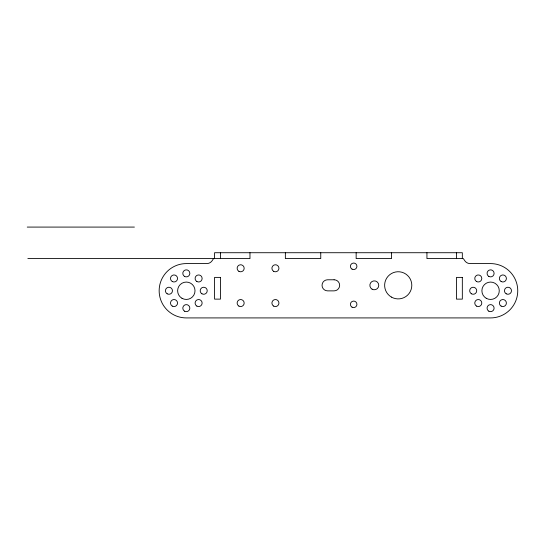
<?xml version="1.0" encoding="UTF-8"?>
<svg xmlns="http://www.w3.org/2000/svg" width="545" height="545" viewBox="0 0 545 545"><rect width="100%" height="100%" fill="white"/><g stroke="black" fill="none" stroke-linecap="round" stroke-linejoin="round"><path stroke-width="0.82" d="M213.558 258.589L212.162 260.687A6.52 6.52 0 0 1 206.739 263.589L186.322 263.589A27.168 27.168 0 0 0 159.154 290.757A27.168 27.168 0 0 0 186.322 317.919L490.582 317.919A27.168 27.168 0 0 0 517.75 290.757A27.168 27.168 0 0 0 490.582 263.589L470.165 263.589A6.52 6.52 0 0 1 464.742 260.687L463.345 258.589L426.939 258.589L426.939 252.723M27.25 227.081L134.397 227.081M27.85 258.589L249.971 258.589L249.971 252.723M462.33 258.677L462.33 252.723L214.573 252.723L214.573 258.677M456.465 252.723L456.465 258.677M391.542 252.723L391.542 258.589L356.151 258.589L356.151 252.723M320.753 252.723L320.753 258.589L285.362 258.589L285.362 252.723M220.446 252.723L220.446 258.677M220.446 277.391L214.573 277.391L214.573 299.123L220.446 299.123L220.446 277.391M462.33 277.391L456.465 277.391L456.465 299.123L462.33 299.123L462.33 277.391M334.105 279.783L327.586 279.783A5.539 5.539 0 0 0 322.047 285.321A5.539 5.539 0 0 0 327.586 290.866L334.105 290.866A5.539 5.539 0 0 0 339.651 285.321A5.539 5.539 0 0 0 334.105 279.783M238.894 271.328A3.522 3.522 0 0 0 244.174 268.276A3.522 3.522 0 0 0 238.894 265.231A3.522 3.522 0 0 0 238.894 271.328M352.036 269.128A3.263 3.263 0 0 0 356.927 266.307A3.263 3.263 0 0 0 352.036 263.48A3.263 3.263 0 0 0 352.036 269.128M372.085 289.184A4.455 4.455 0 0 0 378.768 285.321A4.455 4.455 0 0 0 372.085 281.465A4.455 4.455 0 0 0 372.085 289.184M184.564 276.417A3.522 3.522 0 0 0 189.844 273.372A3.522 3.522 0 0 0 184.564 270.32A3.522 3.522 0 0 0 184.564 276.417M196.854 281.513A3.522 3.522 0 0 0 202.134 278.461A3.522 3.522 0 0 0 196.854 275.416A3.522 3.522 0 0 0 196.854 281.513M172.268 281.513A3.522 3.522 0 0 0 177.547 278.461A3.522 3.522 0 0 0 172.268 275.416A3.522 3.522 0 0 0 172.268 281.513M476.528 306.099A3.522 3.522 0 0 0 481.807 303.047A3.522 3.522 0 0 0 476.528 300.002A3.522 3.522 0 0 0 476.528 306.099M501.121 281.513A3.522 3.522 0 0 0 506.4 278.461A3.522 3.522 0 0 0 501.121 275.416A3.522 3.522 0 0 0 501.121 281.513M488.824 276.417A3.522 3.522 0 0 0 494.104 273.372A3.522 3.522 0 0 0 488.824 270.32A3.522 3.522 0 0 0 488.824 276.417M476.528 281.513A3.522 3.522 0 0 0 481.807 278.461A3.522 3.522 0 0 0 476.528 275.416A3.522 3.522 0 0 0 476.528 281.513M391.426 297.086A13.584 13.584 0 0 0 411.802 285.321A13.584 13.584 0 0 0 391.426 273.556A13.584 13.584 0 0 0 391.426 297.086M273.665 271.328A3.522 3.522 0 0 0 278.945 268.276A3.522 3.522 0 0 0 273.665 265.231A3.522 3.522 0 0 0 273.665 271.328M488.824 311.188A3.522 3.522 0 0 0 494.104 308.143A3.522 3.522 0 0 0 488.824 305.091A3.522 3.522 0 0 0 488.824 311.188M273.665 306.099A3.522 3.522 0 0 0 278.945 303.047A3.522 3.522 0 0 0 273.665 300.002A3.522 3.522 0 0 0 273.665 306.099M501.121 306.099A3.522 3.522 0 0 0 506.4 303.047A3.522 3.522 0 0 0 501.121 300.002A3.522 3.522 0 0 0 501.121 306.099M238.894 306.099A3.522 3.522 0 0 0 244.174 303.047A3.522 3.522 0 0 0 238.894 300.002A3.522 3.522 0 0 0 238.894 306.099M181.976 298.285A8.693 8.693 0 0 0 195.015 290.757A8.693 8.693 0 0 0 181.976 283.23A8.693 8.693 0 0 0 181.976 298.285M471.439 293.803A3.522 3.522 0 0 0 476.718 290.757A3.522 3.522 0 0 0 471.439 287.706A3.522 3.522 0 0 0 471.439 293.803M196.854 306.099A3.522 3.522 0 0 0 202.134 303.047A3.522 3.522 0 0 0 196.854 300.002A3.522 3.522 0 0 0 196.854 306.099M184.564 311.188A3.522 3.522 0 0 0 189.844 308.143A3.522 3.522 0 0 0 184.564 305.091A3.522 3.522 0 0 0 184.564 311.188M352.036 307.162A3.263 3.263 0 0 0 356.927 304.342A3.263 3.263 0 0 0 352.036 301.514A3.263 3.263 0 0 0 352.036 307.162M167.172 293.803A3.522 3.522 0 0 0 172.458 290.757A3.522 3.522 0 0 0 167.172 287.706A3.522 3.522 0 0 0 167.172 293.803M486.235 298.285A8.693 8.693 0 0 0 499.274 290.757A8.693 8.693 0 0 0 486.235 283.23A8.693 8.693 0 0 0 486.235 298.285M172.268 306.099A3.522 3.522 0 0 0 177.547 303.047A3.522 3.522 0 0 0 172.268 300.002A3.522 3.522 0 0 0 172.268 306.099M506.21 293.803A3.522 3.522 0 0 0 511.489 290.757A3.522 3.522 0 0 0 506.21 287.706A3.522 3.522 0 0 0 506.21 293.803M201.95 293.803A3.522 3.522 0 0 0 207.229 290.757A3.522 3.522 0 0 0 201.95 287.706A3.522 3.522 0 0 0 201.95 293.803"/></g></svg>
